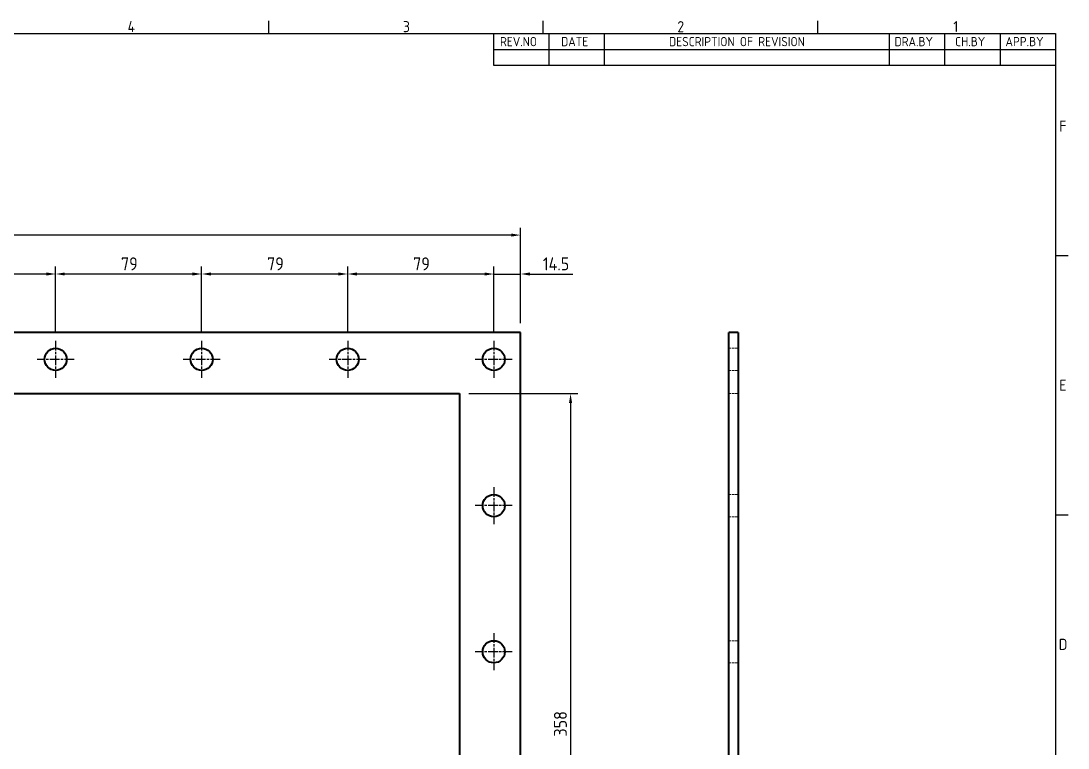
# Model space of a CAD drawing. Header units: millimetres. Extents: x 0 to 1188, y 0 to 840.
# Drawn here: x 609 to 1175, y 434 to 827 of the extents above; entities that cross this region are included whole.
import ezdxf

# ---------------------------------------------------------------- set-up
doc = ezdxf.new("R2010")
doc.units = ezdxf.units.MM
doc.header["$LTSCALE"] = 2
doc.linetypes.add('CHAIN', pattern=[0.35429999999999995, 0.2362, -0.0295, 0.0591, -0.0295])
doc.linetypes.add('DASHED', pattern=[0.2067, 0.1654, -0.0413])
doc.layers.get('0').update_dxf_attribs({"color": 3, "lineweight": 25})
for name, color, linetype, lineweight in [('가려진 것(ISO)', 2, 'DASHED', 18), ('가시적인 것(ISO)', 3, 'Continuous', 40), ('경계(ISO)', 7, 'Continuous', 25), ('기호(ISO)', 5, 'Continuous', 25), ('중심 표식(ISO)', 1, 'Continuous', 25), ('치수(ISO)', 2, 'Continuous', 25)]:
    doc.layers.add(name, color=color, linetype=linetype, lineweight=lineweight)
doc.styles.add('ISO Proportiona M2B', font='isocp.shx')
doc.styles.add('문자 텍스트_M2B', font='isocp.shx')
doc.styles.add('치수 텍스트_PSTEK_POSCO', font='isocp.shx')
doc.dimstyles.new('치수_PSTEK_POSCO', dxfattribs={"dimscale": 2, "dimtxt": 3.5, "dimasz": 2.5, "dimexe": 2, "dimexo": 2.5, "dimgap": 1, "dimtad": 1, "dimrnd": 1e-08, "dimdsep": 46, "dimtxsty": '치수 텍스트_PSTEK_POSCO', "dimcen": 0.09, "dimdle": 10, "dimclrd": 7, "dimclre": 7, "dimclrt": 2, "dimadec": 1, "dimazin": 2, "dimtfac": 1, "dimtmove": 0, "dimatfit": 3, "dimfxl": 0, "dimtolj": 1, "dimlwd": -1, "dimlwe": -1, "dimarcsym": 0})

# ---------------------------------------------------------------- blocks, each defined once
blk = doc.blocks.new('경계 Default Border')
at = {"layer": '경계(ISO)'}
for p, q in [((371.25, 410), (371.25, 413.4000015258789)), ((445.4999923706055, 410), (445.4999923706055, 413.4000015258789)), ((519.7499847412109, 410), (519.7499847412109, 413.4000015258789)), ((584.0000152587891, 350), (587.400016784668, 350)), ((584.0000152587891, 280), (587.400016784668, 280))]:
    blk.add_line(p, q, dxfattribs=at)
at = {"layer": '경계(ISO)', "flags": 128}
blk.add_lwpolyline([(10, 10), (10, 410), (584.0000152587891, 410), (584.0000152587891, 10), (10, 10)], dxfattribs=at)
at = {"layer": '경계(ISO)', "color": 2, "char_height": 3.00000011920929, "attachment_point": 7, "style": '문자 텍스트_M2B'}
for s, insert in [('4', (333.0984701308117, 410.4)), ('1', (556.3610661041481, 410.4)), ('3', (407.5435395229536, 410.3713945155963)), ('2', (481.752739416884, 410.3713945155963)), ('F', (585.0445395201642, 383.4999999403954)), ('E', (585.0445395201642, 313.4713944559917)), ('D', (584.8782702028949, 243.4713944559917))]:
    blk.add_mtext(s, dxfattribs=dict(at, insert=insert))
blk = doc.blocks.new('리비전 내역')
at = {"layer": '기호(ISO)'}
for p, q in [((432.0000152587891, 410), (584.0000152587891, 410)), ((432.0000152587891, 410), (432.0000152587891, 405.72)), ((447.0000152587891, 410), (447.0000152587891, 405.72)), ((462.0000152587891, 410), (462.0000152587891, 405.72)), ((539.0000152587891, 410), (539.0000152587891, 405.72)), ((554.0000152587891, 410), (554.0000152587891, 405.72)), ((569.0000152587891, 410), (569.0000152587891, 405.72)), ((584.0000152587891, 410), (584.0000152587891, 405.72)), ((432.0000152587891, 405.72), (584.0000152587891, 405.72)), ((432.0000152587891, 405.72), (432.0000152587891, 401.4400000000001)), ((447.0000152587891, 405.72), (447.0000152587891, 401.4400000000001)), ((462.0000152587891, 405.72), (462.0000152587891, 401.4400000000001)), ((539.0000152587891, 405.72), (539.0000152587891, 401.4400000000001)), ((554.0000152587891, 405.72), (554.0000152587891, 401.4400000000001)), ((569.0000152587891, 405.72), (569.0000152587891, 401.4400000000001)), ((584.0000152587891, 405.72), (584.0000152587891, 401.4400000000001)), ((432.0000152587891, 401.4400000000001), (584.0000152587891, 401.4400000000001))]:
    blk.add_line(p, q, dxfattribs=at)
at = {"layer": '기호(ISO)', "color": 2, "char_height": 2.5, "attachment_point": 7, "style": 'ISO Proportiona M2B'}
for s, insert in [('REV.NO', (433.7871316270198, 406.5831824209448)), ('DATE', (450.3142470316257, 406.5831824209448)), ('DESCRIPTION OF REVISION', (479.507035692152, 406.5831824209448)), ('DRA.BY', (540.4757492141094, 406.5831824209448)), ('CH.BY', (556.8643067674008, 406.5831824209448)), ('APP.BY', (570.4777492192294, 406.5831824209448))]:
    blk.add_mtext(s, dxfattribs=dict(at, insert=insert))
blk = doc.blocks.new('*D23')
at = {"layer": 'Defpoints', "color": 0, "transparency": 16777216}
for p in [(138.7300020039436, 711.109678208568), (138.7300020039436, 658.4287130648426), (878.7300020039436, 658.4287130648426)]:
    blk.add_point(p, dxfattribs=at)
at = {"layer": '치수(ISO)', "color": 7, "transparency": 16777216}
for p, q in [((138.7300020039436, 663.4287130648426), (138.7300020039436, 715.109678208568)), ((878.7300020039436, 663.4287130648426), (878.7300020039436, 715.109678208568)), ((873.7300020039436, 711.109678208568), (143.7300020039436, 711.109678208568))]:
    blk.add_line(p, q, dxfattribs=at)
for points in [[(143.7300020039436, 711.9430115419013), (143.7300020039436, 710.2763448752346), (138.7300020039436, 711.109678208568)], [(873.7300020039436, 711.9430115419013), (873.7300020039436, 710.2763448752346), (878.7300020039436, 711.109678208568)]]:
    blk.add_solid(points, dxfattribs=at)
at = {"layer": '치수(ISO)', "color": 2, "transparency": 16777216, "insert": (502.0772460984318, 716.609678208568), "char_height": 7, "attachment_point": 4, "style": '치수 텍스트_PSTEK_POSCO'}
blk.add_mtext('\\A1;740', dxfattribs=at)
blk = doc.blocks.new('*D32')
at = {"layer": 'Defpoints', "color": 0, "transparency": 16777216}
for p in [(845.7300020039438, 625.4287130648424), (845.7300020039435, 267.4287130648426), (905.7300020039439, 267.4287130648426)]:
    blk.add_point(p, dxfattribs=at)
at = {"layer": '치수(ISO)', "color": 7, "transparency": 16777216}
for p, q in [((850.7300020039438, 625.4287130648424), (909.7300020039439, 625.4287130648424)), ((905.7300020039439, 620.4287130648424), (905.7300020039439, 272.4287130648426)), ((850.7300020039435, 267.4287130648426), (909.7300020039439, 267.4287130648426))]:
    blk.add_line(p, q, dxfattribs=at)
for points in [[(904.8966686706106, 620.4287130648424), (906.5633353372773, 620.4287130648424), (905.7300020039439, 625.4287130648424)], [(904.8966686706106, 272.4287130648426), (906.5633353372773, 272.4287130648426), (905.7300020039439, 267.4287130648426)]]:
    blk.add_solid(points, dxfattribs=at)
at = {"layer": '치수(ISO)', "color": 2, "transparency": 16777216, "insert": (900.2300020039438, 440.1287130648425), "char_height": 7, "attachment_point": 4, "rotation": 90, "style": '치수 텍스트_PSTEK_POSCO'}
blk.add_mtext('\\A1;358', dxfattribs=at)
blk = doc.blocks.new('*D40')
at = {"layer": 'Defpoints', "color": 0, "transparency": 16777216}
for p in [(548.2300020039434, 690.0743781331223), (548.2300020039434, 653.9287130648427), (627.2300020039434, 653.9287130648427)]:
    blk.add_point(p, dxfattribs=at)
at = {"layer": '치수(ISO)', "color": 7, "transparency": 16777216}
for p, q in [((548.2300020039434, 658.9287130648427), (548.2300020039434, 694.0743781331223)), ((627.2300020039434, 658.9287130648427), (627.2300020039434, 694.0743781331223)), ((622.2300020039434, 690.0743781331223), (553.2300020039434, 690.0743781331223))]:
    blk.add_line(p, q, dxfattribs=at)
for points in [[(553.2300020039434, 690.9077114664557), (553.2300020039434, 689.2410447997889), (548.2300020039434, 690.0743781331223)], [(622.2300020039434, 690.9077114664557), (622.2300020039434, 689.2410447997889), (627.2300020039434, 690.0743781331223)]]:
    blk.add_solid(points, dxfattribs=at)
at = {"layer": '치수(ISO)', "color": 2, "transparency": 16777216, "insert": (583.6094248274372, 695.5743781331223), "char_height": 7, "attachment_point": 4, "style": '치수 텍스트_PSTEK_POSCO'}
blk.add_mtext('\\A1;79', dxfattribs=at)
blk = doc.blocks.new('*D41')
at = {"layer": 'Defpoints', "color": 0, "transparency": 16777216}
for p in [(627.2300020039434, 690.0743781331223), (627.2300020039434, 653.9287130648427), (706.2300020039434, 653.9287130648427)]:
    blk.add_point(p, dxfattribs=at)
at = {"layer": '치수(ISO)', "color": 7, "transparency": 16777216}
for p, q in [((627.2300020039434, 658.9287130648427), (627.2300020039434, 694.0743781331223)), ((706.2300020039434, 658.9287130648427), (706.2300020039434, 694.0743781331223)), ((701.2300020039434, 690.0743781331223), (632.2300020039434, 690.0743781331223))]:
    blk.add_line(p, q, dxfattribs=at)
for points in [[(632.2300020039434, 690.9077114664557), (632.2300020039434, 689.2410447997889), (627.2300020039434, 690.0743781331223)], [(701.2300020039434, 690.9077114664557), (701.2300020039434, 689.2410447997889), (706.2300020039434, 690.0743781331223)]]:
    blk.add_solid(points, dxfattribs=at)
at = {"layer": '치수(ISO)', "color": 2, "transparency": 16777216, "insert": (662.6094248274374, 695.5743781331223), "char_height": 7, "attachment_point": 4, "style": '치수 텍스트_PSTEK_POSCO'}
blk.add_mtext('\\A1;79', dxfattribs=at)
blk = doc.blocks.new('*D42')
at = {"layer": 'Defpoints', "color": 0, "transparency": 16777216}
for p in [(706.2300020039434, 690.0743781331223), (706.2300020039434, 653.9287130648427), (785.2300020039434, 653.9287130648427)]:
    blk.add_point(p, dxfattribs=at)
at = {"layer": '치수(ISO)', "color": 7, "transparency": 16777216}
for p, q in [((706.2300020039434, 658.9287130648427), (706.2300020039434, 694.0743781331223)), ((785.2300020039434, 658.9287130648427), (785.2300020039434, 694.0743781331223)), ((780.2300020039434, 690.0743781331223), (711.2300020039434, 690.0743781331223))]:
    blk.add_line(p, q, dxfattribs=at)
for points in [[(711.2300020039434, 690.9077114664557), (711.2300020039434, 689.2410447997889), (706.2300020039434, 690.0743781331223)], [(780.2300020039434, 690.9077114664557), (780.2300020039434, 689.2410447997889), (785.2300020039434, 690.0743781331223)]]:
    blk.add_solid(points, dxfattribs=at)
at = {"layer": '치수(ISO)', "color": 2, "transparency": 16777216, "insert": (741.6094248274372, 695.5743781331223), "char_height": 7, "attachment_point": 4, "style": '치수 텍스트_PSTEK_POSCO'}
blk.add_mtext('\\A1;79', dxfattribs=at)
blk = doc.blocks.new('*D43')
at = {"layer": 'Defpoints', "color": 0, "transparency": 16777216}
for p in [(785.2300020039434, 690.0743781331223), (785.2300020039434, 653.9287130648427), (864.2300020039434, 653.9287130648427)]:
    blk.add_point(p, dxfattribs=at)
at = {"layer": '치수(ISO)', "color": 7, "transparency": 16777216}
for p, q in [((785.2300020039434, 658.9287130648427), (785.2300020039434, 694.0743781331223)), ((864.2300020039434, 658.9287130648427), (864.2300020039434, 694.0743781331223)), ((859.2300020039434, 690.0743781331223), (790.2300020039434, 690.0743781331223))]:
    blk.add_line(p, q, dxfattribs=at)
for points in [[(790.2300020039434, 690.9077114664557), (790.2300020039434, 689.2410447997889), (785.2300020039434, 690.0743781331223)], [(859.2300020039434, 690.9077114664557), (859.2300020039434, 689.2410447997889), (864.2300020039434, 690.0743781331223)]]:
    blk.add_solid(points, dxfattribs=at)
at = {"layer": '치수(ISO)', "color": 2, "transparency": 16777216, "insert": (820.6094248274375, 695.5743781331223), "char_height": 7, "attachment_point": 4, "style": '치수 텍스트_PSTEK_POSCO'}
blk.add_mtext('\\A1;79', dxfattribs=at)
blk = doc.blocks.new('*D44')
at = {"layer": 'Defpoints', "color": 0, "transparency": 16777216}
for p in [(864.2300020039434, 690.0743781331223), (878.7300020039436, 658.4287130648426), (864.2300020039434, 653.9287130648427)]:
    blk.add_point(p, dxfattribs=at)
at = {"layer": '치수(ISO)', "color": 7, "transparency": 16777216}
for p, q in [((864.2300020039434, 658.9287130648427), (864.2300020039434, 694.0743781331223)), ((878.7300020039436, 663.4287130648426), (878.7300020039436, 694.0743781331223)), ((859.2300020039434, 690.0743781331223), (854.2300020039434, 690.0743781331223)), ((864.2300020039434, 690.0743781331223), (878.7300020039436, 690.0743781331223)), ((883.7300020039436, 690.0743781331223), (907.0199514976048, 690.0743781331223))]:
    blk.add_line(p, q, dxfattribs=at)
for points in [[(859.2300020039434, 690.9077114664557), (859.2300020039434, 689.2410447997889), (864.2300020039434, 690.0743781331223)], [(883.7300020039436, 690.9077114664557), (883.7300020039436, 689.2410447997889), (878.7300020039436, 690.0743781331223)]]:
    blk.add_solid(points, dxfattribs=at)
at = {"layer": '치수(ISO)', "color": 2, "transparency": 16777216, "insert": (890.7300020039436, 695.5743781331223), "char_height": 7, "attachment_point": 4, "style": '치수 텍스트_PSTEK_POSCO'}
blk.add_mtext('\\A1;14.5', dxfattribs=at)

msp = doc.modelspace()

# ---------------------------------------------------------------- linework, layer by layer
at = {"layer": '가려진 것(ISO)', "ltscale": 4.761641502380371}
for p, q in [((996.4280023559938, 649.9287130648427), (991.4280023559938, 649.9287130648427)), ((996.4280023559938, 637.9287130648426), (991.4280023559938, 637.9287130648426)), ((996.4280023559883, 625.4287130648424), (991.4280023559883, 625.4287130648424)), ((996.4280023559938, 570.9287130648426), (991.4280023559938, 570.9287130648426)), ((996.4280023559938, 558.9287130648426), (991.4280023559938, 558.9287130648426)), ((996.4280023559938, 491.9287130648425), (991.4280023559938, 491.9287130648425)), ((996.4280023559938, 479.9287130648426), (991.4280023559938, 479.9287130648426))]:
    msp.add_line(p, q, dxfattribs=at)
at = {"layer": '가시적인 것(ISO)'}
for p, q in [((878.7300020039436, 658.4287130648426), (138.7300020039436, 658.4287130648426)), ((878.7300020039436, 234.4287130648425), (878.7300020039436, 658.4287130648426)), ((996.428002355998, 658.4287130648426), (991.428002355998, 658.4287130648426)), ((991.428002355998, 234.4287130648425), (991.428002355998, 658.4287130648426)), ((996.428002355998, 658.4287130648426), (996.428002355998, 234.4287130648425)), ((171.7300020039435, 625.4287130648426), (845.7300020039438, 625.4287130648424)), ((845.7300020039438, 625.4287130648424), (845.7300020039436, 267.4287130648426))]:
    msp.add_line(p, q, dxfattribs=at)
for centre in [(627.2300020039434, 643.9287130648426), (706.2300020039434, 643.9287130648426), (785.2300020039434, 643.9287130648426), (864.2300020039434, 643.9287130648426), (864.2300020039434, 564.9287130648426), (864.2300020039434, 485.9287130648426)]:
    msp.add_circle(centre, 6.000000000000001, dxfattribs=at)
at = {"layer": '중심 표식(ISO)', "linetype": 'CHAIN', "ltscale": 11.11197376251221}
for p, q in [((627.2300020039434, 653.9287130648427), (627.2300020039434, 633.9287130648427)), ((706.2300020039434, 653.9287130648427), (706.2300020039434, 633.9287130648427)), ((785.2300020039434, 653.9287130648427), (785.2300020039434, 633.9287130648427)), ((864.2300020039434, 653.9287130648427), (864.2300020039434, 633.9287130648427)), ((637.2300020039434, 643.9287130648427), (617.2300020039434, 643.9287130648427)), ((716.2300020039434, 643.9287130648427), (696.2300020039434, 643.9287130648427)), ((795.2300020039434, 643.9287130648427), (775.2300020039434, 643.9287130648427)), ((874.2300020039434, 643.9287130648427), (854.2300020039434, 643.9287130648427)), ((864.2300020039434, 574.9287130648426), (864.2300020039434, 554.9287130648426)), ((874.2300020039434, 564.9287130648426), (854.2300020039434, 564.9287130648426)), ((864.2300020039434, 495.9287130648426), (864.2300020039434, 475.9287130648426)), ((874.2300020039434, 485.9287130648426), (854.2300020039434, 485.9287130648426))]:
    msp.add_line(p, q, dxfattribs=at)

# ---------------------------------------------------------------- block references
at = {"xscale": 2, "yscale": 2, "zscale": 2}
msp.add_blockref('경계 Default Border', (0, 0), dxfattribs=at)
at = {"layer": '기호(ISO)', "xscale": 2, "yscale": 2, "zscale": 2}
msp.add_blockref('리비전 내역', (0, 0), dxfattribs=at)

# ---------------------------------------------------------------- dimensions: what is measured, and where the dimension line sits
at = {"layer": '치수(ISO)', "color": 7}
for base, p1, p2, angle, picture, middle in [((138.7300020039436, 711.109678208568), (878.7300020039436, 658.4287130648426), (138.7300020039436, 658.4287130648426), 180, '*D23', (508.7300020039436, 711.109678208568)), ((905.7300020039439, 267.4287130648426), (845.7300020039438, 625.4287130648424), (845.7300020039435, 267.4287130648426), 90, '*D32', (905.7300020039438, 446.4287130648426))]:
    dim = msp.add_linear_dim(base=base, p1=p1, p2=p2, angle=angle, dimstyle='치수_PSTEK_POSCO', override={"dimdec": 2, "dimtp": 0, "dimtm": -0, "dimtdec": 2, "dimtofl": 0, "dimatfit": 1}, dxfattribs=at)
    dim.commit()
    dim.dimension.update_dxf_attribs({"geometry": picture, "text_midpoint": middle, "dimtype": 160})
for base, p1, p2, override, picture, middle in [((548.2300020039434, 690.0743781331223), (627.2300020039434, 653.9287130648427), (548.2300020039434, 653.9287130648427), {"dimdec": 2, "dimtp": 0, "dimtm": -0, "dimtdec": 2, "dimtofl": 0, "dimatfit": 1}, '*D40', (587.7100020039434, 690.0743781331223)), ((627.2300020039434, 690.0743781331223), (706.2300020039434, 653.9287130648427), (627.2300020039434, 653.9287130648427), {"dimdec": 2, "dimtp": 0, "dimtm": -0, "dimtdec": 2, "dimtofl": 0, "dimatfit": 1}, '*D41', (666.7100020039435, 690.0743781331223)), ((706.2300020039434, 690.0743781331223), (785.2300020039434, 653.9287130648427), (706.2300020039434, 653.9287130648427), {"dimdec": 2, "dimtp": 0, "dimtm": -0, "dimtdec": 2, "dimtofl": 0, "dimatfit": 1}, '*D42', (745.7100020039434, 690.0743781331223)), ((785.2300020039434, 690.0743781331223), (864.2300020039434, 653.9287130648427), (785.2300020039434, 653.9287130648427), {"dimdec": 2, "dimtp": 0, "dimtm": -0, "dimtdec": 2, "dimtofl": 0, "dimatfit": 1}, '*D43', (824.7100020039436, 690.0743781331223)), ((864.2300020039434, 690.0743781331223), (878.7300020039436, 658.4287130648426), (864.2300020039434, 653.9287130648427), {"dimdec": 2, "dimtp": 0, "dimtm": -0, "dimtdec": 2, "dimtofl": 1, "dimatfit": 1}, '*D44', (897.8749767507742, 690.0743781331223))]:
    dim = msp.add_linear_dim(base=base, p1=p1, p2=p2, dimstyle='치수_PSTEK_POSCO', override=override, dxfattribs=at)
    dim.commit()
    dim.dimension.update_dxf_attribs({"geometry": picture, "text_midpoint": middle, "dimtype": 160})

doc.saveas('drawing.dxf')
